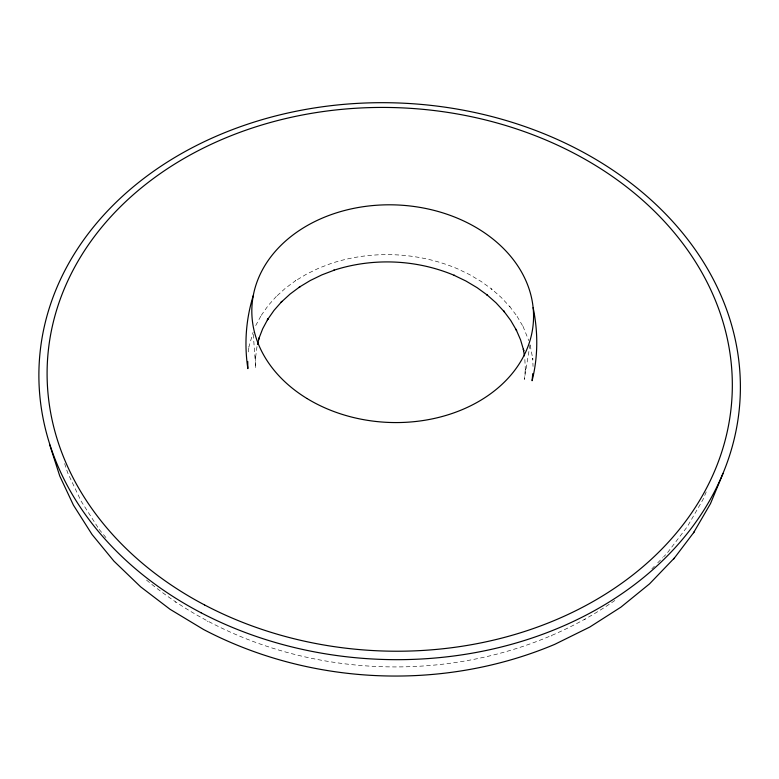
<?xml version="1.0" encoding="UTF-8"?>
<svg xmlns="http://www.w3.org/2000/svg" width="779" height="779" viewBox="0 0 779 779"><rect width="100%" height="100%" fill="white"/><g stroke="black" fill="none" stroke-linecap="round" stroke-linejoin="round"><path stroke-width="0.58" stroke-dasharray="3.9 2.92" d="M248.355 351.962L249.037 346.071L248.832 347.2L253.097 332.263M530.012 344.727L524.306 379.412L525.455 368.204L525.328 369.859L524.793 358.058M256.973 346.636L255.483 358.359L255.502 356.694L255.726 367.961L253.107 331.708M706.222 491.929L702.931 499.68L687.253 526.76L666.96 553.392L663.611 556.819M255.716 325.564L261.491 314.901L260.965 315.787L268.073 305.689L276.409 296.302L275.795 296.974L285.299 288.318L295.816 280.518L295.202 280.946L306.692 274.033L318.971 268.093L331.455 263.331C372.304 250.059 417.817 252.026 457.38 268.726L469.445 274.529L481.179 281.492L492.055 289.36L491.491 288.882L501.325 297.549L510.079 306.984M651.867 568.836L654.389 566.265M657.739 562.827L662.773 557.686M146.491 580.063C275.97 687.721 477.595 696.426 615.673 599.918M584.542 619.597L585.253 619.247M551.24 635.985L551.844 635.693M207.243 621.136L207.808 621.476M175.265 601.914L175.927 602.323M99.118 529.331L107.551 539.526M509.544 306.264L517.655 317.102M97.823 527.305L81.055 501.053L67.627 472.717L63.868 461.226M517.071 316.332L523.322 326.985L522.884 326.06L528.785 340.618M530.168 345.214L532.855 359.314L532.748 358.174L533.031 366.461"/><path stroke-width="1.17" d="M532.787 373.608L532.086 380.727C538.143 356.665 538.133 331.864 533.118 307.617M253.253 295.66C245.901 319.361 244.129 344.104 247.868 368.613L247.751 361.456M257.508 344.454L259.125 337.911L258.56 339.401L262.669 328.806L268.103 318.679L267.333 319.935L274.062 310.324L281.949 301.366L281.073 302.32L290.109 294.043L300.119 286.584L299.233 287.188L310.217 280.547L321.941 274.851L334.318 270.138L333.665 270.323C372.878 257.518 416.609 259.407 454.585 275.493L453.962 275.25L465.9 281.005L477.118 287.685L487.508 295.231L486.69 294.559L496.048 302.836L504.364 311.853L503.585 310.831L510.712 320.422L516.623 330.578L515.98 329.264L520.557 339.81L523.78 350.716L523.352 349.177L524.433 355.837M723.029 473.447L710.487 503.653L693.573 532.719M49.72 444.828L59.759 476.027L73.411 505.113L92.058 534.511L113.958 561.153L140.678 586.869L170.075 609.305L203.601 629.52C310.909 685.754 443.095 691.411 554.745 644.35L589.791 627.037L620.882 607.172L649.589 583.822L674.468 557.93M673.562 559.147L694.527 531.453M307.023 398.527A140.931 108.807 2.6 0 0 532.378 330.374A140.931 108.807 2.6 0 0 338.69 212.161A140.931 108.807 2.6 0 0 307.023 398.527M201.089 612.791A350.891 278.327 2.6 0 0 740.05 399.296A350.891 278.327 2.6 0 0 227.76 131.447A350.891 278.327 2.6 0 0 201.089 612.791M204.575 604.942A342.75 271.735 2.6 0 0 731.948 397.933A342.75 271.735 2.6 0 0 232.619 135.098A342.75 271.735 2.6 0 0 204.575 604.942"/></g></svg>
